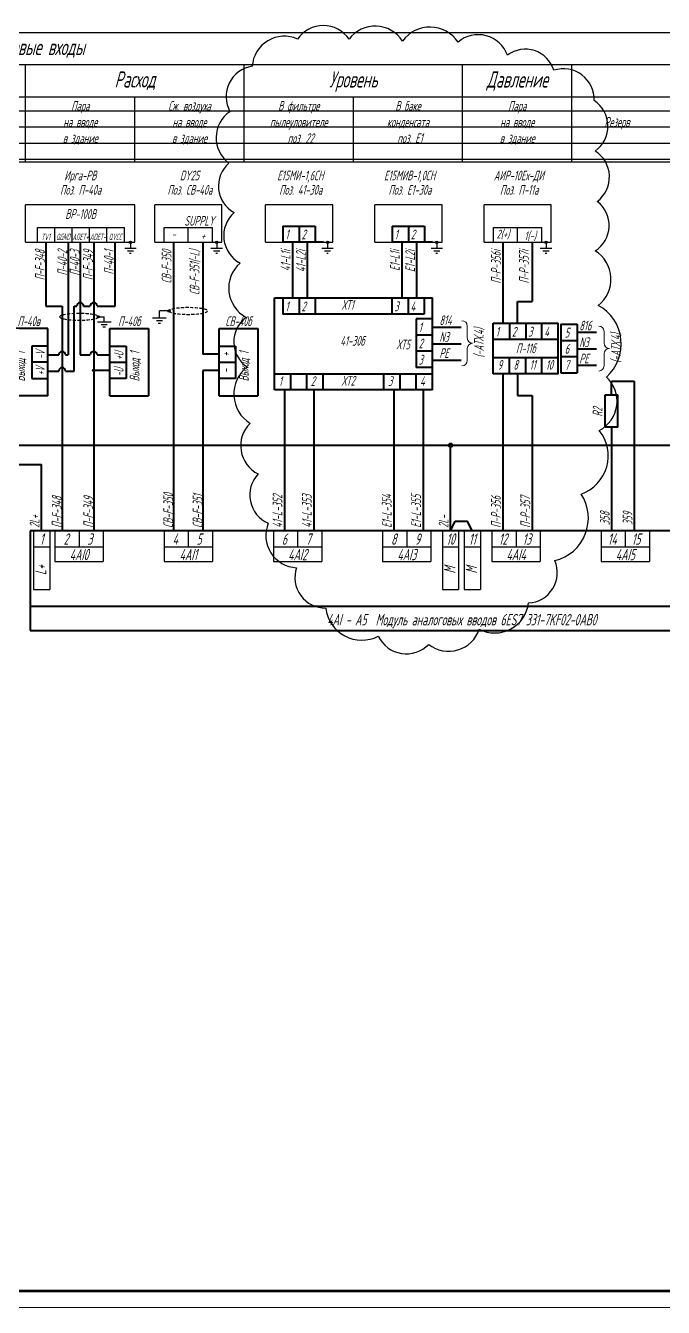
# Model space of a CAD drawing. Header units: millimetres. Extents: x -680 to 9204, y -4430 to 7779.
# Drawn here: x 4112.6 to 4309.5, y 1344.7 to 1740.2 of the extents above; entities that cross this region are included whole.
import ezdxf
from ezdxf.enums import TextEntityAlignment as Align

# ---------------------------------------------------------------- set-up
doc = ezdxf.new("R2010")
doc.units = ezdxf.units.MM
doc.linetypes.add('невидимая2', pattern=[4.7625, 3.175, -1.5875])
doc.layers.get('Defpoints').update_dxf_attribs({"color": 33})
for name, color, linetype, lineweight in [('Обводка', 6, 'Continuous', 25), ('Текст_КИП', 2, 'Continuous', 25), ('Толст.рамка', 7, 'Continuous', 60), ('Тонк.рамка', 10, 'Continuous', 20), ('Тонкая', 5, 'Continuous', 20)]:
    doc.layers.add(name, color=color, linetype=linetype, lineweight=lineweight)
doc.layers.add('ТЕКСТ', color=2, linetype='Continuous')
doc.styles.add('Simplex', font='simplex.shx', dxfattribs={"width": 0.7, "oblique": 15})

# ---------------------------------------------------------------- blocks, each defined once
blk = doc.blocks.new('Заземление')
for p, q in [((0, 0), (0, -1.99)), ((1.74, -1.99), (-1.77, -1.99)), ((0.92, -2.81), (-0.95, -2.81)), ((0.24, -3.5), (-0.27, -3.5))]:
    blk.add_line(p, q)

msp = doc.modelspace()

# ---------------------------------------------------------------- hatches: boundary and pattern name
for points in [[(4144.647, 1673.333, -1), (4145.347, 1673.333, -1)], [(4171.286, 1673.333, -1), (4171.986, 1673.333, -1)], [(4205.5, 1673.333, -1), (4206.2, 1673.333, -1)], [(4239.222, 1673.333, -1), (4239.922, 1673.333, -1)], [(4272.944, 1673.333, -1), (4273.644, 1673.333, -1)], [(4134.786, 1650.318, -1), (4135.486, 1650.318, -1)], [(4156.526, 1652.118, -1), (4157.226, 1652.118, -1)], [(4133.327, 1633.8, -1), (4134.027, 1633.8, -1)]]:
    msp.add_hatch(color=256).paths.add_polyline_path(points)
h = msp.add_hatch(color=256)
edge = h.paths.add_edge_path()
edge.add_arc((4243.822, 1610.699), 0.664, 0, 360)

# ---------------------------------------------------------------- linework, layer by layer
at = {"lineweight": 30}
for p, q in [((4146.372, 1698.071), (4146.372, 1718.071)), ((4146.372, 1684.843), (4112.65, 1684.843)), ((4112.65, 1673.333), (4112.65, 1684.843)), ((4146.372, 1673.333), (4146.372, 1684.843)), ((4173.249, 1684.843), (4152.484, 1684.843)), ((4152.484, 1673.333), (4152.484, 1684.843)), ((4173.249, 1673.333), (4173.249, 1684.843)), ((4207.463, 1684.843), (4186.699, 1684.843)), ((4186.699, 1673.333), (4186.699, 1684.843)), ((4207.463, 1673.333), (4207.463, 1684.843)), ((4241.186, 1684.843), (4220.421, 1684.843)), ((4220.421, 1673.333), (4220.421, 1684.843)), ((4241.186, 1673.333), (4241.186, 1684.843)), ((4274.908, 1684.843), (4254.143, 1684.843)), ((4254.143, 1673.333), (4254.143, 1684.843)), ((4274.908, 1673.333), (4274.908, 1684.843)), ((4116.308, 1677.863), (4143.126, 1677.863)), ((4116.308, 1673.333), (4116.308, 1677.863)), ((4121.672, 1673.333), (4121.672, 1677.863)), ((4127.035, 1673.333), (4127.035, 1677.863)), ((4132.399, 1673.333), (4132.399, 1677.863)), ((4137.762, 1673.333), (4137.762, 1677.863)), ((4143.126, 1673.333), (4143.126, 1677.863)), ((4155.398, 1677.863), (4170.336, 1677.863)), ((4155.398, 1673.333), (4155.398, 1677.863)), ((4162.867, 1673.333), (4162.867, 1677.863)), ((4170.336, 1673.333), (4170.336, 1677.863)), ((4257.056, 1677.863), (4271.995, 1677.863)), ((4257.056, 1673.333), (4257.056, 1677.863)), ((4264.525, 1673.333), (4264.525, 1677.863)), ((4271.995, 1673.333), (4271.995, 1677.863)), ((4112.65, 1673.333), (4146.372, 1673.333)), ((4152.484, 1673.333), (4173.249, 1673.333)), ((4186.699, 1673.333), (4207.463, 1673.333)), ((4220.421, 1673.333), (4241.186, 1673.333)), ((4254.143, 1673.333), (4274.908, 1673.333)), ((4115.079, 1584.318), (4115.079, 1566.184)), ((4120.079, 1584.318), (4120.079, 1566.184)), ((4121.676, 1584.318), (4121.676, 1574.787)), ((4129.145, 1584.318), (4129.145, 1579.318)), ((4136.614, 1584.318), (4136.614, 1574.787)), ((4155.398, 1584.318), (4155.398, 1574.787)), ((4162.867, 1584.318), (4162.867, 1579.318)), ((4170.336, 1584.318), (4170.336, 1574.787)), ((4189.12, 1584.318), (4189.12, 1574.787)), ((4196.589, 1584.318), (4196.589, 1579.318)), ((4204.058, 1584.318), (4204.058, 1574.787)), ((4222.842, 1584.318), (4222.842, 1574.787)), ((4230.311, 1584.318), (4230.311, 1579.318)), ((4237.78, 1584.318), (4237.78, 1574.787)), ((4241.322, 1584.318), (4241.322, 1566.184)), ((4246.322, 1584.318), (4246.322, 1566.184)), ((4248.023, 1584.318), (4248.023, 1566.184)), ((4253.023, 1584.318), (4253.023, 1566.184)), ((4256.564, 1584.318), (4256.564, 1574.787)), ((4264.034, 1584.318), (4264.034, 1579.318)), ((4271.503, 1584.318), (4271.503, 1574.787)), ((4290.287, 1584.318), (4290.287, 1574.787)), ((4297.756, 1584.318), (4297.756, 1579.318)), ((4305.225, 1584.318), (4305.225, 1574.787)), ((4115.079, 1579.318), (4120.079, 1579.318)), ((4121.676, 1579.318), (4136.614, 1579.318)), ((4155.398, 1579.318), (4170.336, 1579.318)), ((4189.12, 1579.318), (4204.058, 1579.318)), ((4222.842, 1579.318), (4237.78, 1579.318)), ((4241.322, 1579.318), (4246.322, 1579.318)), ((4248.023, 1579.318), (4253.023, 1579.318)), ((4256.564, 1579.318), (4271.503, 1579.318)), ((4290.287, 1579.318), (4305.225, 1579.318)), ((4121.676, 1574.787), (4136.614, 1574.787)), ((4155.398, 1574.787), (4170.336, 1574.787)), ((4189.12, 1574.787), (4204.058, 1574.787)), ((4222.842, 1574.787), (4237.78, 1574.787)), ((4256.564, 1574.787), (4271.503, 1574.787)), ((4290.287, 1574.787), (4305.225, 1574.787)), ((4115.079, 1566.184), (4120.079, 1566.184)), ((4241.322, 1566.184), (4246.322, 1566.184)), ((4248.023, 1566.184), (4253.023, 1566.184))]:
    msp.add_line(p, q, dxfattribs=at)
at = {"lineweight": 40}
for p, q in [((4192.067, 1678.333), (4202.067, 1678.333)), ((4192.067, 1678.333), (4192.067, 1673.333)), ((4197.067, 1678.333), (4197.067, 1673.333)), ((4197.067, 1678.333), (4197.067, 1673.333)), ((4197.067, 1678.333), (4197.067, 1673.333)), ((4202.067, 1678.333), (4202.067, 1673.333)), ((4202.067, 1678.333), (4202.067, 1673.333)), ((4202.067, 1678.333), (4202.067, 1673.333)), ((4202.067, 1678.333), (4202.067, 1673.333)), ((4225.79, 1678.333), (4235.79, 1678.333)), ((4225.79, 1678.333), (4225.79, 1673.333)), ((4230.79, 1678.333), (4230.79, 1673.333)), ((4230.79, 1678.333), (4230.79, 1673.333)), ((4230.79, 1678.333), (4230.79, 1673.333)), ((4235.79, 1678.333), (4235.79, 1673.333)), ((4235.79, 1678.333), (4235.79, 1673.333)), ((4235.79, 1678.333), (4235.79, 1673.333)), ((4235.79, 1678.333), (4235.79, 1673.333)), ((4118.9, 1673.333), (4118.9, 1653.62)), ((4125.797, 1673.333), (4125.797, 1638.56)), ((4129.511, 1673.333), (4129.511, 1638.56)), ((4133.677, 1673.333), (4133.677, 1584.318)), ((4140.283, 1653.62), (4140.283, 1673.333)), ((4158.335, 1673.333), (4158.335, 1584.318)), ((4167.399, 1673.333), (4167.399, 1638.8)), ((4197.067, 1673.333), (4192.067, 1673.333)), ((4195.049, 1673.333), (4195.049, 1656.146)), ((4195.049, 1673.333), (4195.049, 1656.146)), ((4202.067, 1673.333), (4197.067, 1673.333)), ((4199.567, 1673.333), (4199.567, 1656.146)), ((4199.567, 1673.333), (4199.567, 1656.146)), ((4204.567, 1673.333), (4199.567, 1673.333)), ((4230.79, 1673.333), (4225.79, 1673.333)), ((4228.771, 1673.333), (4228.771, 1656.146)), ((4228.771, 1673.333), (4228.771, 1656.146)), ((4235.79, 1673.333), (4230.79, 1673.333)), ((4233.29, 1673.333), (4233.29, 1656.146)), ((4233.29, 1673.333), (4233.29, 1656.146)), ((4238.29, 1673.333), (4233.29, 1673.333)), ((4259.994, 1673.333), (4259.994, 1648.33)), ((4269.057, 1673.333), (4269.057, 1655.015)), ((4118.9, 1653.62), (4123.92, 1653.62)), ((4123.92, 1653.62), (4123.92, 1584.318)), ((4127.652, 1633.56), (4127.652, 1653.62)), ((4127.652, 1653.62), (4128.457, 1653.62)), ((4130.564, 1653.62), (4132.623, 1653.62)), ((4134.73, 1653.62), (4140.283, 1653.62)), ((4189.491, 1627.75), (4189.491, 1656.146)), ((4189.491, 1656.146), (4238.213, 1656.146)), ((4192.067, 1656.146), (4192.067, 1651.146)), ((4197.067, 1656.146), (4197.067, 1651.146)), ((4197.067, 1656.146), (4197.067, 1651.146)), ((4197.067, 1656.146), (4197.067, 1651.146)), ((4202.067, 1656.146), (4202.067, 1651.146)), ((4202.067, 1656.146), (4202.067, 1651.146)), ((4202.067, 1656.146), (4202.067, 1651.146)), ((4202.067, 1656.146), (4202.067, 1651.146)), ((4225.713, 1656.146), (4225.713, 1651.146)), ((4230.713, 1656.146), (4230.713, 1651.146)), ((4230.713, 1656.146), (4230.713, 1651.146)), ((4230.713, 1656.146), (4230.713, 1651.146)), ((4235.713, 1656.146), (4235.713, 1651.146)), ((4235.713, 1656.146), (4235.713, 1651.146)), ((4235.713, 1656.146), (4235.713, 1651.146)), ((4235.713, 1656.146), (4235.713, 1651.146)), ((4238.213, 1627.75), (4238.213, 1656.146)), ((4264.512, 1648.33), (4264.512, 1655.015)), ((4264.512, 1655.015), (4269.057, 1655.015)), ((4197.067, 1651.146), (4192.067, 1651.146)), ((4202.067, 1651.146), (4197.067, 1651.146)), ((4225.713, 1651.146), (4202.067, 1651.146)), ((4230.713, 1651.146), (4225.713, 1651.146)), ((4235.713, 1651.146), (4230.713, 1651.146)), ((4233.213, 1649.69), (4233.213, 1639.69)), ((4233.213, 1649.69), (4233.213, 1639.69)), ((4233.213, 1649.69), (4233.213, 1639.69)), ((4233.213, 1649.69), (4233.213, 1639.69)), ((4238.213, 1649.69), (4233.213, 1649.69)), ((4119.555, 1646.683), (4107.664, 1646.683)), ((4119.555, 1625.918), (4119.555, 1646.683)), ((4138.677, 1625.918), (4138.677, 1646.683)), ((4138.677, 1646.683), (4150.567, 1646.683)), ((4150.567, 1646.683), (4150.567, 1625.918)), ((4172.399, 1625.918), (4172.399, 1646.683)), ((4172.399, 1646.683), (4184.289, 1646.683)), ((4184.289, 1646.683), (4184.289, 1625.918)), ((4238.213, 1647.107), (4247.107, 1647.107)), ((4257.012, 1648.33), (4277.012, 1648.33)), ((4257.012, 1632.75), (4257.012, 1648.33)), ((4262.012, 1648.33), (4262.012, 1643.33)), ((4262.012, 1648.33), (4262.012, 1643.33)), ((4262.012, 1648.33), (4262.012, 1643.33)), ((4267.012, 1648.33), (4267.012, 1643.33)), ((4267.012, 1648.33), (4267.012, 1643.33)), ((4267.012, 1648.33), (4267.012, 1643.33)), ((4267.012, 1648.33), (4267.012, 1643.33)), ((4272.012, 1643.33), (4272.012, 1648.33)), ((4277.012, 1632.75), (4277.012, 1648.33)), ((4277.86, 1648.04), (4282.86, 1648.04)), ((4277.86, 1648.04), (4277.86, 1633.04)), ((4282.86, 1648.04), (4282.86, 1633.04)), ((4288.879, 1645.456), (4282.86, 1645.456)), ((4119.555, 1641.3), (4114.555, 1641.3)), ((4114.555, 1641.3), (4114.555, 1636.3)), ((4138.677, 1641.3), (4143.677, 1641.3)), ((4143.677, 1641.3), (4143.677, 1636.3)), ((4172.399, 1641.3), (4177.399, 1641.3)), ((4177.399, 1641.3), (4177.399, 1636.3)), ((4238.213, 1644.69), (4233.213, 1644.69)), ((4233.213, 1644.69), (4233.213, 1634.69)), ((4233.213, 1644.69), (4233.213, 1634.69)), ((4233.213, 1644.69), (4233.213, 1634.69)), ((4233.213, 1644.69), (4233.213, 1634.69)), ((4238.213, 1641.948), (4247.107, 1641.948)), ((4267.012, 1643.33), (4257.012, 1643.33)), ((4277.012, 1643.33), (4267.012, 1643.33)), ((4277.86, 1643.04), (4282.86, 1643.04)), ((4119.555, 1638.56), (4122.867, 1638.56)), ((4124.974, 1638.56), (4125.797, 1638.56)), ((4129.511, 1638.56), (4132.623, 1638.56)), ((4134.73, 1638.56), (4138.677, 1638.56)), ((4172.399, 1638.8), (4167.399, 1638.8)), ((4238.213, 1639.69), (4233.213, 1639.69)), ((4257.012, 1637.75), (4267.012, 1637.75)), ((4262.012, 1632.75), (4262.012, 1637.75)), ((4262.012, 1632.75), (4262.012, 1637.75)), ((4262.012, 1632.75), (4262.012, 1637.75)), ((4262.012, 1632.75), (4262.012, 1637.75)), ((4267.012, 1632.75), (4267.012, 1637.75)), ((4267.012, 1637.75), (4277.012, 1637.75)), ((4272.012, 1632.75), (4272.012, 1637.75)), ((4277.86, 1638.04), (4282.86, 1638.04)), ((4288.879, 1640.297), (4282.86, 1640.297)), ((4119.555, 1636.3), (4114.555, 1636.3)), ((4114.555, 1636.3), (4114.555, 1631.3)), ((4119.555, 1633.56), (4122.867, 1633.56)), ((4124.974, 1633.56), (4127.652, 1633.56)), ((4133.677, 1633.8), (4133.677, 1628.825)), ((4133.677, 1633.8), (4133.677, 1628.825)), ((4138.677, 1633.8), (4133.677, 1633.8)), ((4138.677, 1636.3), (4143.677, 1636.3)), ((4143.677, 1636.3), (4143.677, 1631.3)), ((4167.399, 1633.8), (4167.399, 1628.825)), ((4167.399, 1633.8), (4167.399, 1628.825)), ((4167.399, 1633.8), (4167.399, 1584.318)), ((4172.399, 1633.8), (4167.399, 1633.8)), ((4172.399, 1636.3), (4177.399, 1636.3)), ((4177.399, 1636.3), (4177.399, 1631.3)), ((4238.213, 1634.69), (4233.213, 1634.69)), ((4238.213, 1636.948), (4247.107, 1636.948)), ((4288.879, 1635.297), (4282.86, 1635.297)), ((4114.555, 1631.3), (4119.555, 1631.3)), ((4143.677, 1631.3), (4138.677, 1631.3)), ((4177.399, 1631.3), (4172.399, 1631.3)), ((4189.491, 1632.75), (4194.491, 1632.75)), ((4194.491, 1627.75), (4194.491, 1632.75)), ((4194.491, 1632.75), (4199.491, 1632.75)), ((4194.491, 1627.75), (4194.491, 1632.75)), ((4194.491, 1627.75), (4194.491, 1632.75)), ((4194.491, 1627.75), (4194.491, 1632.75)), ((4199.491, 1627.75), (4199.491, 1632.75)), ((4199.491, 1632.75), (4223.213, 1632.75)), ((4204.491, 1627.75), (4204.491, 1632.75)), ((4223.213, 1632.75), (4228.213, 1632.75)), ((4223.213, 1627.75), (4223.213, 1632.75)), ((4228.213, 1627.75), (4228.213, 1632.75)), ((4228.213, 1632.75), (4233.213, 1632.75)), ((4228.213, 1627.75), (4228.213, 1632.75)), ((4228.213, 1627.75), (4228.213, 1632.75)), ((4228.213, 1627.75), (4228.213, 1632.75)), ((4233.213, 1627.75), (4233.213, 1632.75)), ((4233.213, 1632.75), (4238.213, 1632.75)), ((4277.012, 1632.75), (4257.012, 1632.75)), ((4259.994, 1632.75), (4259.994, 1584.318)), ((4264.512, 1632.75), (4264.512, 1626.065)), ((4277.86, 1633.04), (4282.86, 1633.04)), ((4293.498, 1626.271), (4293.498, 1630.413)), ((4293.498, 1630.413), (4300.498, 1630.413)), ((4300.498, 1630.413), (4300.498, 1584.318)), ((4119.555, 1625.918), (4107.664, 1625.918)), ((4138.677, 1625.918), (4150.567, 1625.918)), ((4172.399, 1625.918), (4184.289, 1625.918)), ((4238.213, 1627.75), (4189.491, 1627.75)), ((4192.549, 1627.75), (4192.549, 1584.318)), ((4201.613, 1627.75), (4201.613, 1584.318)), ((4226.271, 1627.75), (4226.271, 1584.318)), ((4235.335, 1627.75), (4235.335, 1584.318)), ((4264.512, 1626.065), (4269.057, 1626.065)), ((4269.057, 1626.065), (4269.057, 1584.318)), ((4291.498, 1616.271), (4291.498, 1626.271)), ((4291.498, 1626.271), (4295.498, 1626.271)), ((4295.498, 1616.271), (4295.498, 1626.271)), ((4295.498, 1616.271), (4291.498, 1616.271)), ((4293.498, 1616.271), (4293.498, 1584.318)), ((3833.741, 1610.699), (4375.763, 1610.699)), ((4243.822, 1584.318), (4243.822, 1610.699)), ((3833.741, 1604.728), (4117.579, 1604.728)), ((4117.579, 1584.318), (4117.579, 1604.728)), ((4243.822, 1584.318), (4245.264, 1587.266)), ((4245.264, 1587.266), (4249.081, 1587.266)), ((4250.523, 1584.318), (4249.081, 1587.266)), ((4379.86, 1584.318), (4114.005, 1584.318)), ((4114.005, 1584.318), (4114.005, 1553.513)), ((4114.005, 1561.006), (4379.86, 1561.006)), ((4114.005, 1553.513), (4379.86, 1553.513))]:
    msp.add_line(p, q, dxfattribs=at)
at = {"ltscale": 0.3}
for p, q in [((4135.136, 1650.318), (4136.92, 1650.318)), ((4136.92, 1648.694), (4136.92, 1650.318)), ((4156.526, 1652.118), (4153.945, 1652.118)), ((4153.945, 1649.884), (4153.945, 1652.118))]:
    msp.add_line(p, q, dxfattribs=at)
at = {"color": 0}
for p, q in [((4156.062, 1649.884), (4151.827, 1649.884)), ((4154.872, 1649.059), (4153.017, 1649.059)), ((4139.038, 1648.694), (4134.803, 1648.694)), ((4137.848, 1647.868), (4135.993, 1647.868)), ((4137.307, 1647.096), (4136.534, 1647.096)), ((4154.331, 1648.286), (4153.558, 1648.286))]:
    msp.add_line(p, q, dxfattribs=at)
for centre, radius in [((4144.997, 1673.333), 0.35), ((4171.636, 1673.333), 0.35), ((4205.85, 1673.333), 0.35), ((4239.572, 1673.333), 0.35), ((4273.294, 1673.333), 0.35), ((4135.136, 1650.318), 0.35), ((4156.876, 1652.118), 0.35), ((4133.677, 1633.8), 0.35), ((4243.822, 1610.699), 0.664)]:
    msp.add_circle(centre, radius)
at = {"lineweight": 40}
for centre, start in [((4129.511, 1653.62), 0), ((4133.677, 1653.62), 360), ((4123.92, 1638.56), 0), ((4133.677, 1638.56), 0), ((4123.92, 1633.56), 0)]:
    msp.add_arc(centre, 1.053, start, 180, dxfattribs=at)
at = {"linetype": 'невидимая2', "ltscale": 0.3, "extrusion": (0, 0, -1)}
for centre in [(4162.867, 1652.118), (4129.145, 1650.318)]:
    msp.add_ellipse(centre, major_axis=(-5.991, 0), ratio=0.1735948, dxfattribs=at)
at = {"layer": 'Defpoints'}
for p, q in [((3846.95, 1713.918), (4382.428, 1713.918)), ((3846.95, 1708.918), (4382.428, 1708.918)), ((3846.95, 1703.918), (4382.428, 1703.918)), ((3846.95, 1698.918), (4382.428, 1698.918))]:
    msp.add_line(p, q, dxfattribs=at)
at = {"layer": 'Defpoints', "color": 2}
msp.add_lwpolyline([(4176.975, 1682.482, 0.5205671), (4178.844, 1666.919, 0.5205671), (4178.844, 1666.919, 0.5205671), (4180.713, 1650.11, 0.5205671), (4180.713, 1650.11, 0.5205671), (4181.024, 1634.858, 0.5205671), (4181.024, 1634.858, 0.5205671), (4181.959, 1617.427, 0.5205671), (4181.959, 1617.427, 0.5205671), (4184.45, 1601.864, 0.5205671), (4184.45, 1601.864, 0.5205671), (4187.565, 1586.612, 0.5205671), (4187.565, 1586.612, 0.5205671), (4196.286, 1572.917, 0.5205671), (4196.286, 1572.917, 0.5205671), (4205.319, 1560.466, 0.5205671), (4205.319, 1560.466, 0.5205671), (4221.516, 1551.751, 0.5205671), (4221.516, 1551.751, 0.5205671), (4237.09, 1549.26, 0.5205671), (4237.09, 1549.26, 0.5205671), (4252.664, 1553.929, 0.5205671), (4252.664, 1553.929, 0.5205671), (4267.926, 1562.022, 0.5205671), (4267.926, 1562.022, 0.5205671), (4276.025, 1575.095, 0.5205671), (4276.025, 1575.095, 0.5205671), (4284.123, 1595.639, 0.5205671), (4284.123, 1595.639, 0.5205671), (4289.73, 1615.249, 0.5205671), (4289.73, 1615.249, 0.5205671), (4291.91, 1631.746, 0.5205671), (4291.91, 1631.746, 0.5205671), (4289.418, 1653.845, 0.5205671), (4289.418, 1653.845, 0.5205671), (4288.484, 1670.654, 0.5205671), (4288.484, 1670.654, 0.5205671), (4289.107, 1685.906, 0.5205671), (4289.107, 1685.906, 0.5205671), (4288.484, 1701.469, 0.5205671), (4288.484, 1701.469, 0.5205671), (4288.172, 1717.032, 0.5205671), (4288.172, 1717.032, 0.5205671), (4275.713, 1726.37, 0.5205671), (4275.713, 1726.37, 0.5205671), (4261.385, 1731.039, 0.5205671), (4261.385, 1731.039, 0.5205671), (4246.123, 1735.085, 0.5205671), (4246.123, 1735.085, 0.5205671), (4228.992, 1735.397, 0.5205671), (4228.992, 1735.397, 0.5205671), (4212.483, 1736.019, 0.5205671), (4212.483, 1736.019, 0.5205671), (4196.598, 1736.019, 0.5205671), (4196.598, 1736.019, 0.5205671), (4182.581, 1727.615, 0.5205671), (4182.581, 1727.615, 0.5205671), (4175.729, 1713.608, 0.5205671), (4175.729, 1713.608, 0.5205671), (4175.418, 1697.734, 0.5205671), (4175.418, 1697.734, 0.5205671)], format="xyb", close=True, dxfattribs=at)
at = {"layer": 'Обводка', "lineweight": 30}
for p, q in [((3842.872, 1738.071), (4382.428, 1738.071)), ((4382.428, 1728.071), (3842.872, 1728.071)), ((4112.65, 1698.071), (4112.65, 1728.071)), ((4180.094, 1698.071), (4180.094, 1728.071)), ((4247.539, 1698.071), (4247.539, 1728.071)), ((4281.261, 1698.071), (4281.261, 1728.071)), ((4382.428, 1718.071), (3842.872, 1718.071)), ((4146.372, 1698.071), (4146.372, 1718.071)), ((4213.816, 1698.071), (4213.816, 1718.071)), ((4382.428, 1698.071), (3842.872, 1698.071))]:
    msp.add_line(p, q, dxfattribs=at)
at = {"layer": 'Толст.рамка'}
msp.add_line((4629.655, 1349.706), (3813.655, 1349.706), dxfattribs=at)
at = {"layer": 'Тонк.рамка'}
msp.add_line((3793.655, 1344.706), (4634.655, 1344.706), dxfattribs=at)
at = {"layer": 'Тонкая'}
for p, q in [((4248.971, 1643.803), (4248.969, 1647.463)), ((4291.191, 1642.173), (4291.188, 1645.833)), ((4248.974, 1636.859), (4248.971, 1640.519)), ((4291.194, 1635.229), (4291.191, 1638.889))]:
    msp.add_line(p, q, dxfattribs=at)
for centre, start, end in [((4247.326, 1647.462), 0, 90), ((4289.546, 1645.832), 0, 90), ((4250.614, 1643.803), 180, 270), ((4250.614, 1640.518), 90, 180), ((4292.834, 1642.173), 180, 270), ((4292.834, 1638.888), 90, 180), ((4247.332, 1636.859), 270, 0), ((4289.552, 1635.229), 270, 0)]:
    msp.add_arc(centre, 1.642, start, end, dxfattribs=at)

# ---------------------------------------------------------------- block references
for p in [(4144.997, 1673.333), (4171.636, 1673.333), (4205.85, 1673.333), (4239.572, 1673.333), (4273.294, 1673.333)]:
    msp.add_blockref('Заземление', p)

# ---------------------------------------------------------------- texts
at = {"layer": 'Defpoints', "style": 'Simplex', "oblique": 15, "width": 0.6}
for s, p in [('358', (4292.92, 1586.048)), ('359', (4299.967, 1586.048))]:
    msp.add_text(s, height=3, rotation=90, dxfattribs=at).set_placement(p)
at = {"layer": 'ТЕКСТ', "style": 'Simplex', "oblique": 15, "width": 0.6}
for s, p in [('Ирга-РВ', (4129.508, 1692.424)), ('DY25', (4163.23, 1692.424)), ('П-40в', (4113.609, 1647.449)), ('П-40б', (4144.622, 1647.449)), ('СВ-40б', (4178.344, 1647.449))]:
    msp.add_text(s, height=3, dxfattribs=at).set_placement(p, align=Align.CENTER)
at = {"layer": 'ТЕКСТ', "color": 2, "style": 'Simplex', "oblique": 15, "width": 0.6}
for s, p in [('Поз. П-40а', (4129.62, 1687.995)), ('Поз. СВ-40а', (4163.342, 1687.995)), ('ВР-100В', (4129.62, 1680.542))]:
    msp.add_text(s, height=3, dxfattribs=at).set_placement(p, align=Align.CENTER)
at = {"layer": 'ТЕКСТ', "style": 'Simplex', "oblique": 15, "width": 0.5}
for s, p in [('П-F-348', (4118.569, 1670.934)), ('П-40-2', (4125.481, 1670.934)), ('П-40-3', (4129.303, 1670.934)), ('П-F-349', (4133.407, 1670.934)), ('П-40-1', (4139.819, 1670.934)), ('СВ-F-350', (4157.678, 1670.934)), ('СВ-F-351(-L)', (4166.322, 1670.934))]:
    msp.add_text(s, height=3, rotation=90, dxfattribs=at).set_placement(p, align=Align.RIGHT)
at = {"layer": 'ТЕКСТ', "style": 'Simplex', "oblique": 15, "width": 0.6}
for p in [(4112.44, 1630.365), (4147.792, 1630.365), (4181.514, 1630.365)]:
    msp.add_text('Выход 1', height=3, rotation=90, dxfattribs=at).set_placement(p)
at = {"layer": 'ТЕКСТ', "style": 'Simplex', "oblique": 15}
for s, width, p in [('-V', 0.45, (4118.68, 1638.621)), ('+U', 0.45, (4142.894, 1638.312)), ('+', 0.6, (4175.845, 1638.621)), ('+V', 0.45, (4118.69, 1633.572)), ('-U', 0.45, (4142.883, 1633.264)), ('-', 0.6, (4175.834, 1633.572))]:
    msp.add_text(s, height=3, rotation=90, dxfattribs=dict(at, width=width)).set_placement(p, align=Align.CENTER)
at = {"layer": 'ТЕКСТ', "color": 1, "lineweight": -2, "style": 'Simplex', "oblique": 15, "width": 0.6}
msp.add_text('2L+', height=3, rotation=90, dxfattribs=at).set_placement((4116.921, 1585.204))
at = {"layer": 'Текст_КИП', "lineweight": 40, "style": 'Simplex', "oblique": 15, "width": 0.6}
for s, p in [('Аналоговые входы', (4112.65, 1731.056)), ('Расход', (4146.372, 1721.056)), ('Уровень', (4213.816, 1721.056)), ('Давление', (4264.4, 1721.056))]:
    msp.add_text(s, height=5, dxfattribs=at).set_placement(p, align=Align.CENTER)
at = {"layer": 'Текст_КИП', "style": 'Simplex', "oblique": 15}
for s, height, width, p in [('Пара', 3, 0.6, (4129.511, 1713.918)), ('Сж. воздуха', 3, 0.6, (4163.233, 1713.918)), ('В фильтре', 3, 0.6, (4196.955, 1713.918)), ('В баке', 3, 0.6, (4230.678, 1713.918)), ('Пара', 3, 0.6, (4264.4, 1713.918)), ('на вводе', 3, 0.6, (4129.511, 1708.918)), ('на вводе', 3, 0.6, (4163.233, 1708.918)), ('пылеуловителе', 3, 0.6, (4196.955, 1708.918)), ('конденсата', 3, 0.6, (4230.678, 1708.918)), ('на вводе', 3, 0.6, (4264.4, 1708.918)), ('Резерв', 3, 0.6, (4295.199, 1708.918)), ('в здание', 3, 0.6, (4129.511, 1703.918)), ('в здание', 3, 0.6, (4163.233, 1703.918)), (' поз. 22', 3, 0.6, (4196.955, 1703.918)), (' поз. Е1', 3, 0.6, (4230.678, 1703.918)), ('в здание', 3, 0.6, (4264.4, 1703.918)), ('АИР-10Ех-ДИ', 3, 0.6, (4264.889, 1692.424)), ('Поз. 41-30а', 3, 0.6, (4197.556, 1687.995)), ('Поз. Е1-30а', 3, 0.6, (4231.278, 1687.995)), ('Поз. П-11а', 3, 0.6, (4265.001, 1687.995)), ('SUPPLY', 3, 0.6, (4166.253, 1678.427)), ('2(+)', 2.7, 0.6, (4259.994, 1674.503)), ('1(-)', 2.7, 0.6, (4268.403, 1673.98)), ('TV1', 2, 0.5, (4118.829, 1673.98)), ('QGND', 2, 0.5, (4124.192, 1673.98)), ('ADET+', 2, 0.5, (4129.556, 1673.98)), ('ADET-', 2, 0.5, (4134.919, 1673.98)), ('QVCC', 2, 0.5, (4140.283, 1673.98)), ('-', 2.7, 0.6, (4158.335, 1674.503)), ('+', 2.7, 0.6, (4167.399, 1673.98)), ('41-30б', 3, 0.6, (4213.51, 1641.385)), ('П-11б', 3, 0.6, (4267.012, 1639.09)), ('1', 3.5, 0.6, (4117.579, 1579.987)), ('2', 3.5, 0.6, (4125.102, 1579.987)), ('3', 3.5, 0.6, (4132.466, 1579.987)), ('4', 3.5, 0.6, (4158.824, 1579.987)), ('5', 3.5, 0.6, (4166.188, 1579.987)), ('6', 3.5, 0.6, (4192.546, 1579.987)), ('7', 3.5, 0.6, (4199.91, 1579.987)), ('8', 3.5, 0.6, (4226.269, 1579.987)), ('9', 3.5, 0.6, (4233.632, 1579.987)), ('10', 3.5, 0.6, (4243.822, 1579.987)), ('11', 3.5, 0.6, (4250.523, 1579.987)), ('12', 3.5, 0.6, (4259.991, 1579.987)), ('13', 3.5, 0.6, (4267.354, 1579.987)), ('14', 3.5, 0.6, (4293.713, 1579.987)), ('15', 3.5, 0.6, (4301.077, 1579.987))]:
    msp.add_text(s, height=height, dxfattribs=dict(at, width=width)).set_placement(p, align=Align.CENTER)
at = {"layer": 'Текст_КИП', "color": 1, "style": 'Simplex', "oblique": 15, "width": 0.6}
for s, p in [('Е15МИ-1,6СН', (4197.445, 1692.424)), ('Е15МИВ-1,0СН', (4231.167, 1692.424))]:
    msp.add_text(s, height=3, dxfattribs=at).set_placement(p, align=Align.CENTER)
at = {"layer": 'Текст_КИП', "color": 2, "style": 'Simplex', "oblique": 15, "width": 0.6}
for s, p in [('1', (4192.818, 1674.224)), ('2', (4197.818, 1674.224)), ('1', (4226.54, 1674.224)), ('2', (4231.54, 1674.224)), ('1', (4192.818, 1652.037)), ('2', (4197.818, 1652.037)), ('ХТ1', (4210.187, 1652.487)), ('3', (4226.463, 1652.037)), ('4', (4231.463, 1652.037)), ('814', (4240.361, 1647.764)), ('816', (4283.552, 1646.114)), ('1', (4233.963, 1645.582)), ('N3', (4240.361, 1642.605)), ('1', (4257.762, 1644.221)), ('2', (4262.762, 1644.221)), ('3', (4267.762, 1644.221)), ('4', (4272.762, 1644.221)), ('5', (4279.056, 1643.931)), ('ХТ5', (4227.126, 1640.286)), ('2', (4233.963, 1640.582)), ('6', (4279.056, 1638.931)), ('N3', (4283.552, 1640.954)), ('3', (4233.963, 1635.582)), ('9', (4258.322, 1633.989)), ('8', (4263.191, 1633.989)), ('11', (4268.191, 1633.989)), ('10', (4273.191, 1633.989)), ('7', (4279.056, 1633.931)), ('1', (4190.801, 1628.989)), ('2', (4200.67, 1628.989)), ('ХТ2', (4210.187, 1629.091)), ('3', (4224.523, 1628.989)), ('4', (4234.392, 1628.989))]:
    msp.add_text(s, height=3, dxfattribs=at).set_placement(p)
at = {"layer": 'Текст_КИП', "style": 'Simplex', "oblique": 15, "width": 0.6}
for s, p in [('41-L1i', (4194.392, 1670.934)), ('41-L2i', (4199.115, 1670.934)), ('Е1-L1i', (4228.114, 1670.934)), ('Е1-L2i', (4232.837, 1670.934)), ('П-Р-356i', (4259.336, 1670.934)), ('П-Р-357i', (4267.98, 1670.934))]:
    msp.add_text(s, height=3, rotation=90, dxfattribs=at).set_placement(p, align=Align.RIGHT)
at = {"layer": 'Текст_КИП', "color": 1, "style": 'Simplex', "oblique": 15, "width": 0.6}
for p in [(4254.088, 1642.288), (4296.308, 1640.658)]:
    msp.add_text('(-АТХ.4)', height=3, rotation=90, dxfattribs=at).set_placement(p, align=Align.CENTER)
at = {"layer": 'Текст_КИП', "style": 'Simplex', "oblique": 15, "width": 0.6}
for p in [(4240.361, 1637.605), (4283.552, 1635.954)]:
    msp.add_text('РЕ', height=3, dxfattribs=at).set_placement(p)
for s, p in [('R2', (4290.705, 1619.528)), ('П-F-348', (4123.755, 1585.204)), ('П-F-349', (4133.511, 1585.204)), ('СВ-F-350', (4158.17, 1585.204)), ('СВ-F-351', (4167.233, 1585.204)), ('41-L-352', (4191.892, 1585.204)), ('41-L-353', (4200.956, 1585.204)), ('Е1-L-354', (4225.614, 1585.204)), ('Е1-L-355', (4234.678, 1585.204)), ('П-Р-356', (4259.336, 1585.204)), ('П-Р-357', (4268.4, 1585.204))]:
    msp.add_text(s, height=3, rotation=90, dxfattribs=at).set_placement(p)
at = {"layer": 'Текст_КИП', "color": 1, "style": 'Simplex', "oblique": 15, "width": 0.6}
msp.add_text('2L-', height=3, rotation=90, dxfattribs=at).set_placement((4243.165, 1585.204))
at = {"layer": 'Текст_КИП', "lineweight": -3, "style": 'Simplex', "oblique": 15, "width": 0.6}
for s, p in [('4AI0', (4129.145, 1575.212)), ('4AI1', (4162.867, 1575.212)), ('4AI2', (4196.589, 1575.212)), ('4AI3', (4230.311, 1575.212)), ('4AI4', (4264.034, 1575.212)), ('4AI5', (4297.756, 1575.212))]:
    msp.add_text(s, height=3.5, dxfattribs=at).set_placement(p, align=Align.CENTER)
for s, p in [('L+', (4119.079, 1572.156)), ('М', (4245.322, 1572.156)), ('М', (4252.023, 1572.156))]:
    msp.add_text(s, height=3.5, rotation=90, dxfattribs=at).set_placement(p, align=Align.CENTER)
at = {"layer": 'Текст_КИП', "lineweight": 30, "style": 'Simplex', "oblique": 15, "width": 0.6}
msp.add_text('4АI - А5  Модуль аналоговых вводов 6ES7 331-7KF02-0АВ0', height=3.5, dxfattribs=at).set_placement((4247.299, 1555.126), align=Align.CENTER)

doc.saveas('drawing.dxf')
